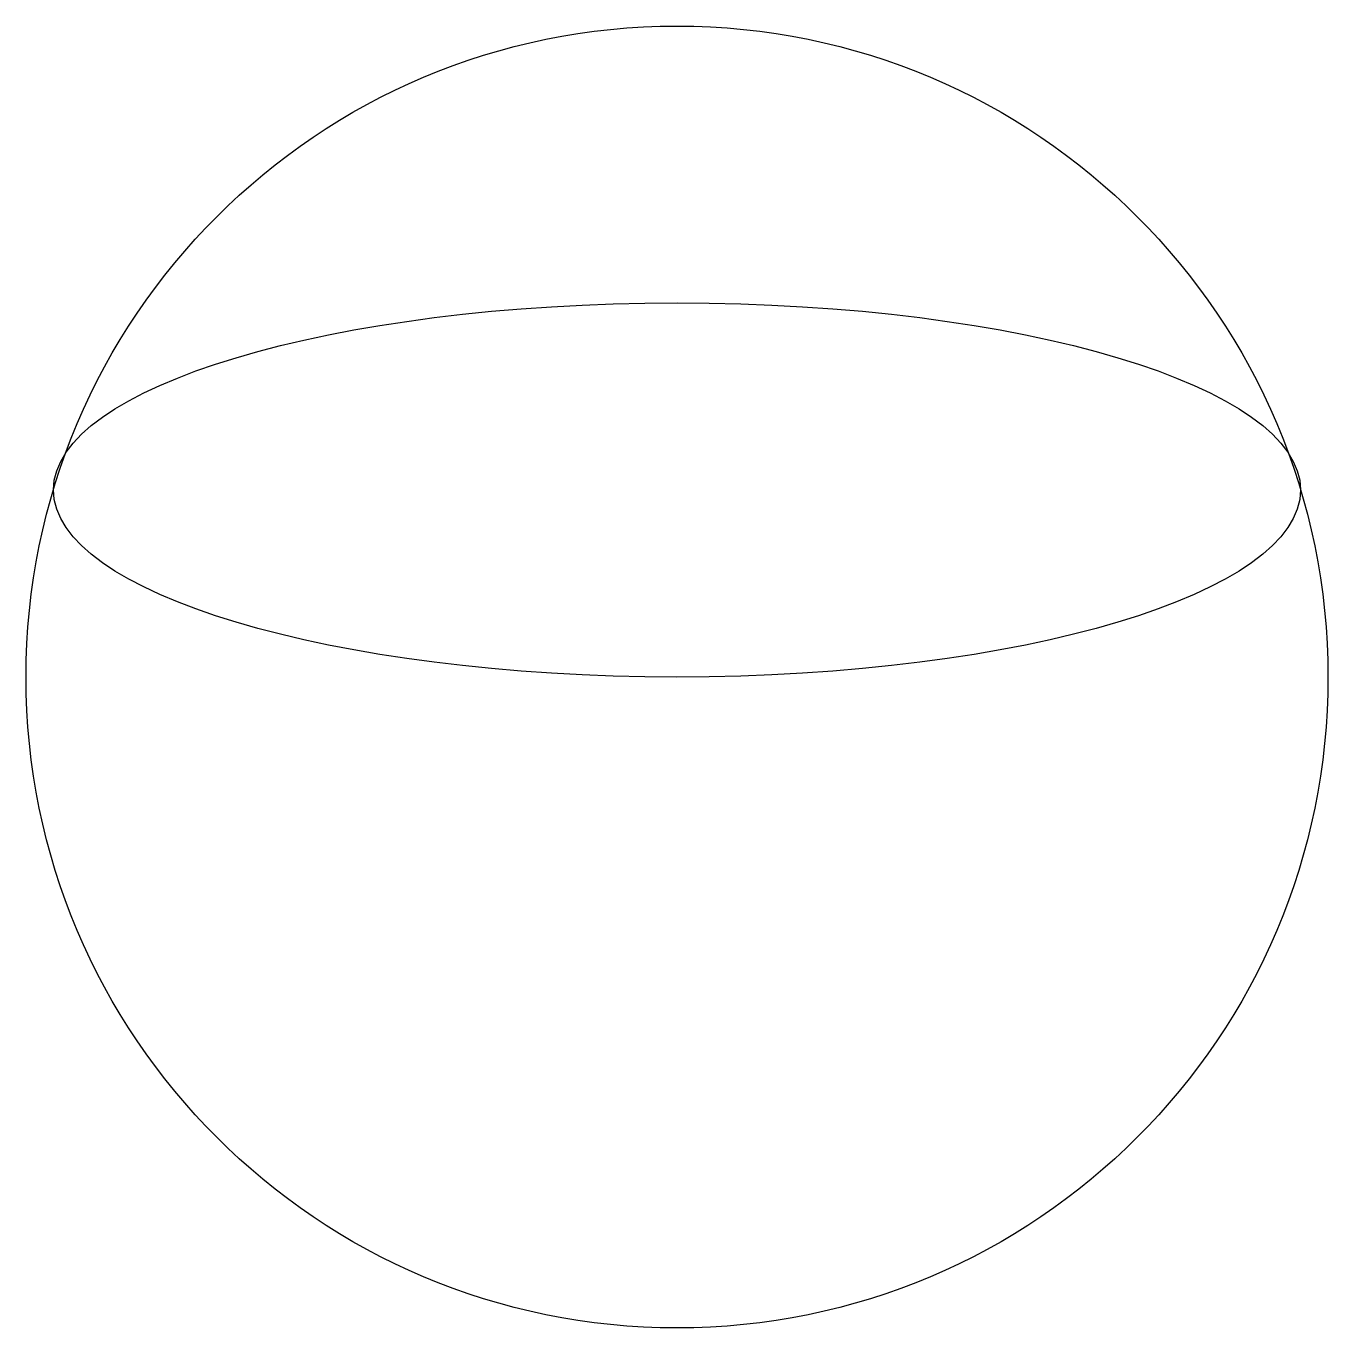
# Model space of a CAD drawing. Header units: millimetres. Extents: x -10.4 to 10.4, y -13.4 to 7.4.
import ezdxf

# ---------------------------------------------------------------- set-up
doc = ezdxf.new("R2010")
doc.units = ezdxf.units.MM
doc.layers.get('0').update_dxf_attribs({"lineweight": 25, "true_color": 0xffffff})

msp = doc.modelspace()

# ---------------------------------------------------------------- linework, layer by layer
msp.add_circle((0, -3), 10.44)
msp.add_ellipse((0, 0), major_axis=(10, 0), ratio=0.3)

doc.saveas('drawing.dxf')
